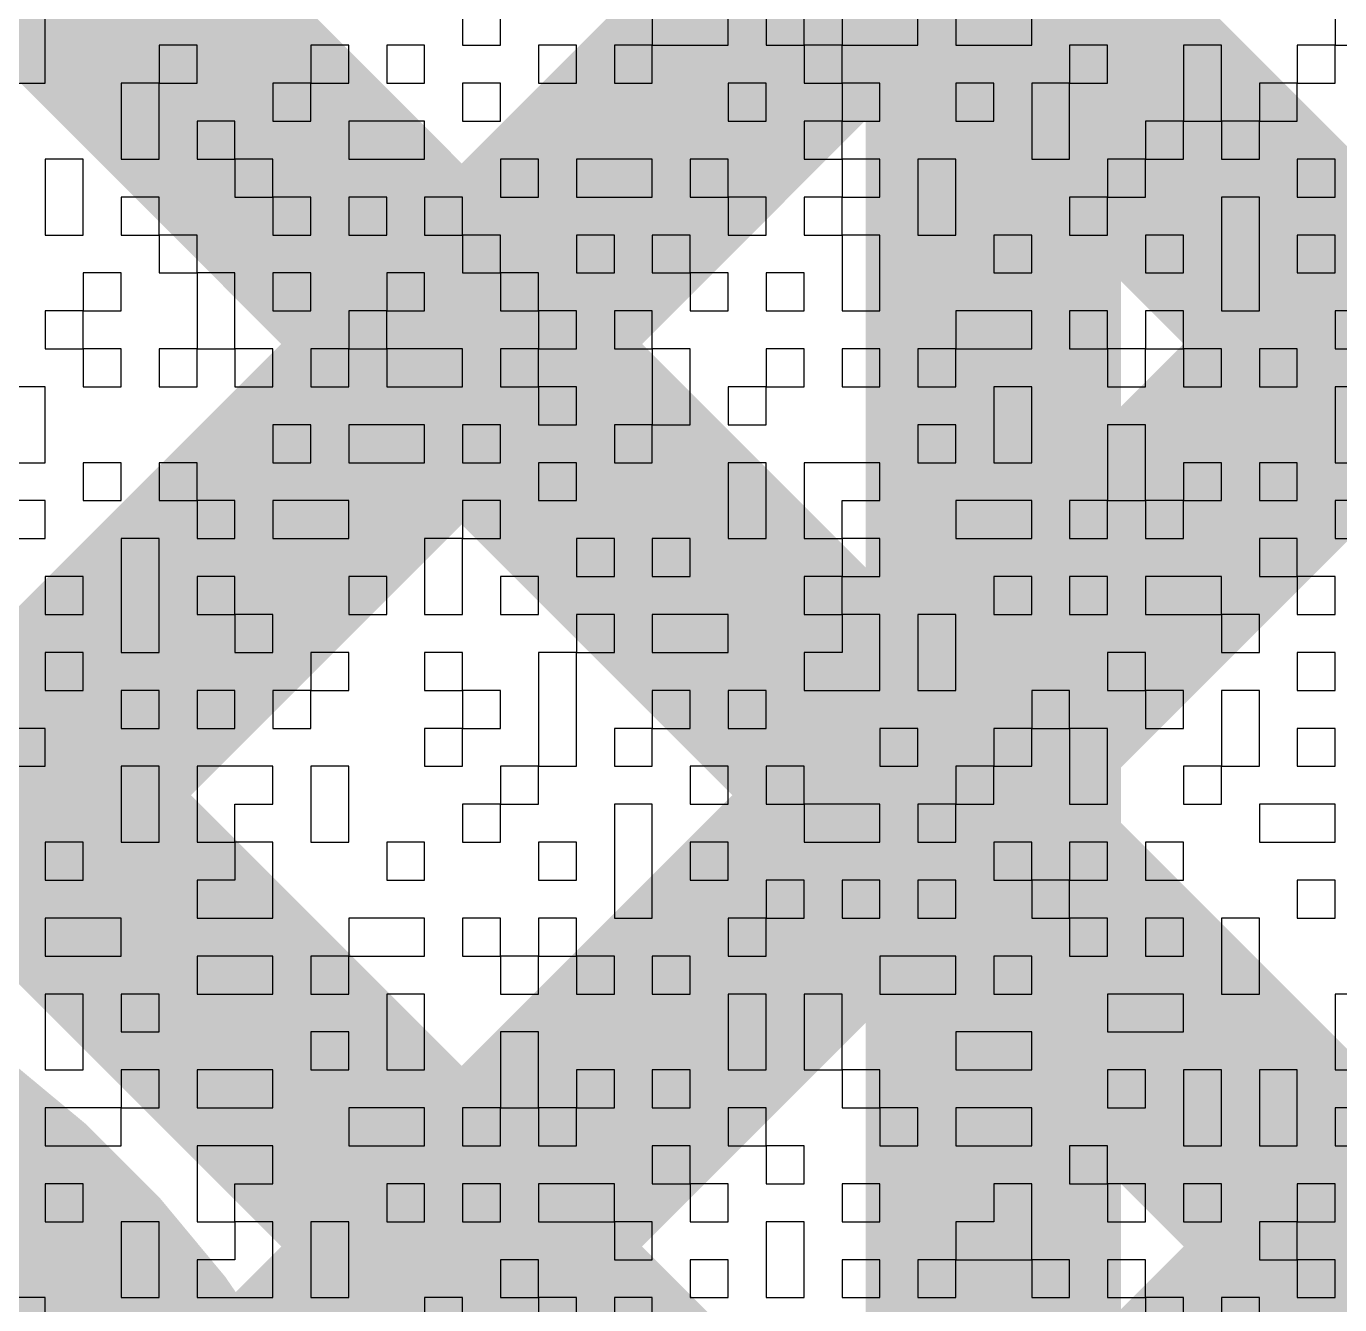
# Model space of a CAD drawing. Header units: millimetres. Extents: x 3.06 to 5.82, y 1.29 to 3.84.
# Drawn here: x 4.59669 to 4.63786, y 1.89322 to 1.93328 of the extents above; entities that cross this region are included whole.
import ezdxf

# ---------------------------------------------------------------- set-up
doc = ezdxf.new("R2010")
doc.units = ezdxf.units.MM
doc.header["$MEASUREMENT"] = 0
for name, color, linetype in [('BottomLayer', 5, 'Continuous'), ('TopLayer', 1, 'Continuous'), ('TopOverlay', 2, 'Continuous')]:
    doc.layers.add(name, color=color, linetype=linetype)

msp = doc.modelspace()

# ---------------------------------------------------------------- linework, layer by layer
at = {"layer": 'BottomLayer', "const_width": 0.008}
for points in [[(4.548786, 1.956598), (5.014384, 1.491)], [(4.565, 1.906278), (4.615321, 1.956598)], [(4.57707, 1.956598), (5.022308, 1.511361)], [(4.587413, 1.900406), (4.643605, 1.956598)], [(4.602187, 1.886896), (4.671889, 1.956598)], [(4.603589, 1.860014), (4.700174, 1.956598)], [(4.605355, 1.956598), (5.032078, 1.529875)]]:
    msp.add_lwpolyline(points, dxfattribs=at)
msp.add_lwpolyline([(4.575, 1.903, -0.414214), (4.606, 1.872)], format="xyb", dxfattribs=at)
at = {"layer": 'TopLayer', "const_width": 0.008}
for points in [[(4.583953, 1.978), (4.627, 1.934953)], [(4.627, 1.857113), (4.627, 1.971887)], [(4.577984, 1.919262), (4.627, 1.968278)], [(4.577984, 1.955684), (4.627, 1.906669)], [(4.588102, 1.901095), (4.627, 1.939993)], [(4.577984, 1.9274), (4.627, 1.878384)], [(4.602534, 1.887243), (4.627, 1.911709)]]:
    msp.add_lwpolyline(points, dxfattribs=at)
at = {"layer": 'TopLayer', "const_width": 0.004}
for points in [[(4.625, 1.934953, 1), (4.629, 1.934953, 1)], [(4.625, 1.911709, 1), (4.629, 1.911709, 1)], [(4.625, 1.906669, 1), (4.629, 1.906669, 1)]]:
    msp.add_lwpolyline(points, format="xyb", close=True, dxfattribs=at)
at = {"layer": 'TopLayer', "const_width": 0.008}
msp.add_lwpolyline([(4.575, 1.904, -0.414214), (4.606, 1.873)], format="xyb", dxfattribs=at)
at = {"layer": 'TopOverlay'}
for p, q in [((4.597284, 1.932689), (4.597284, 1.933878)), ((4.610366, 1.933878), (4.610366, 1.932689)), ((4.611556, 1.932689), (4.611556, 1.933878)), ((4.616313, 1.933878), (4.616313, 1.932689)), ((4.618691, 1.932689), (4.618691, 1.933878)), ((4.61988, 1.933878), (4.61988, 1.932689)), ((4.62107, 1.932689), (4.62107, 1.933878)), ((4.622259, 1.933878), (4.622259, 1.932689)), ((4.624637, 1.932689), (4.624637, 1.933878)), ((4.625827, 1.933878), (4.625827, 1.932689)), ((4.628205, 1.932689), (4.628205, 1.933878)), ((4.637719, 1.933878), (4.637719, 1.932689)), ((4.597284, 1.931499), (4.597284, 1.932689)), ((4.602042, 1.932689), (4.600852, 1.932689)), ((4.600852, 1.932689), (4.600852, 1.931499)), ((4.602042, 1.931499), (4.602042, 1.932689)), ((4.606799, 1.932689), (4.605609, 1.932689)), ((4.605609, 1.932689), (4.605609, 1.931499)), ((4.606799, 1.931499), (4.606799, 1.932689)), ((4.609177, 1.932689), (4.607988, 1.932689)), ((4.607988, 1.932689), (4.607988, 1.931499)), ((4.609177, 1.931499), (4.609177, 1.932689)), ((4.610366, 1.932689), (4.611556, 1.932689)), ((4.613934, 1.932689), (4.612745, 1.932689)), ((4.612745, 1.932689), (4.612745, 1.931499)), ((4.613934, 1.931499), (4.613934, 1.932689)), ((4.616313, 1.932689), (4.615123, 1.932689)), ((4.615123, 1.932689), (4.615123, 1.931499)), ((4.616313, 1.932689), (4.618691, 1.932689)), ((4.616313, 1.931499), (4.616313, 1.932689)), ((4.61988, 1.932689), (4.62107, 1.932689)), ((4.62107, 1.932689), (4.62107, 1.931499)), ((4.622259, 1.932689), (4.62107, 1.932689)), ((4.622259, 1.932689), (4.624637, 1.932689)), ((4.622259, 1.931499), (4.622259, 1.932689)), ((4.625827, 1.932689), (4.628205, 1.932689)), ((4.630584, 1.932689), (4.629394, 1.932689)), ((4.629394, 1.932689), (4.629394, 1.931499)), ((4.630584, 1.931499), (4.630584, 1.932689)), ((4.634151, 1.932689), (4.632962, 1.932689)), ((4.632962, 1.932689), (4.632962, 1.931499)), ((4.634151, 1.931499), (4.634151, 1.932689)), ((4.637719, 1.932689), (4.63653, 1.932689)), ((4.63653, 1.932689), (4.63653, 1.931499)), ((4.637719, 1.932689), (4.638908, 1.932689)), ((4.637719, 1.931499), (4.637719, 1.932689)), ((4.596095, 1.931499), (4.597284, 1.931499)), ((4.600852, 1.931499), (4.599663, 1.931499)), ((4.599663, 1.931499), (4.599663, 1.93031)), ((4.600852, 1.931499), (4.602042, 1.931499)), ((4.600852, 1.93031), (4.600852, 1.931499)), ((4.605609, 1.931499), (4.60442, 1.931499)), ((4.60442, 1.931499), (4.60442, 1.93031)), ((4.605609, 1.931499), (4.606799, 1.931499)), ((4.605609, 1.93031), (4.605609, 1.931499)), ((4.607988, 1.931499), (4.609177, 1.931499)), ((4.611556, 1.931499), (4.610366, 1.931499)), ((4.610366, 1.931499), (4.610366, 1.93031)), ((4.611556, 1.93031), (4.611556, 1.931499)), ((4.612745, 1.931499), (4.613934, 1.931499)), ((4.615123, 1.931499), (4.616313, 1.931499)), ((4.61988, 1.931499), (4.618691, 1.931499)), ((4.618691, 1.931499), (4.618691, 1.93031)), ((4.61988, 1.93031), (4.61988, 1.931499)), ((4.62107, 1.931499), (4.622259, 1.931499)), ((4.622259, 1.931499), (4.622259, 1.93031)), ((4.623448, 1.931499), (4.622259, 1.931499)), ((4.623448, 1.93031), (4.623448, 1.931499)), ((4.627016, 1.931499), (4.625827, 1.931499)), ((4.625827, 1.931499), (4.625827, 1.93031)), ((4.627016, 1.93031), (4.627016, 1.931499)), ((4.629394, 1.931499), (4.628205, 1.931499)), ((4.628205, 1.931499), (4.628205, 1.93031)), ((4.629394, 1.931499), (4.630584, 1.931499)), ((4.629394, 1.93031), (4.629394, 1.931499)), ((4.632962, 1.931499), (4.632962, 1.93031)), ((4.634151, 1.93031), (4.634151, 1.931499)), ((4.63653, 1.931499), (4.635341, 1.931499)), ((4.635341, 1.931499), (4.635341, 1.93031)), ((4.63653, 1.931499), (4.637719, 1.931499)), ((4.63653, 1.93031), (4.63653, 1.931499)), ((4.599663, 1.93031), (4.599663, 1.929121)), ((4.600852, 1.929121), (4.600852, 1.93031)), ((4.603231, 1.93031), (4.602042, 1.93031)), ((4.602042, 1.93031), (4.602042, 1.929121)), ((4.603231, 1.929121), (4.603231, 1.93031)), ((4.60442, 1.93031), (4.605609, 1.93031)), ((4.609177, 1.93031), (4.606799, 1.93031)), ((4.606799, 1.93031), (4.606799, 1.929121)), ((4.609177, 1.929121), (4.609177, 1.93031)), ((4.610366, 1.93031), (4.611556, 1.93031)), ((4.618691, 1.93031), (4.61988, 1.93031)), ((4.622259, 1.93031), (4.62107, 1.93031)), ((4.62107, 1.93031), (4.62107, 1.929121)), ((4.622259, 1.93031), (4.623448, 1.93031)), ((4.622259, 1.929121), (4.622259, 1.93031)), ((4.625827, 1.93031), (4.627016, 1.93031)), ((4.628205, 1.93031), (4.628205, 1.929121)), ((4.629394, 1.929121), (4.629394, 1.93031)), ((4.632962, 1.93031), (4.631773, 1.93031)), ((4.631773, 1.93031), (4.631773, 1.929121)), ((4.632962, 1.93031), (4.634151, 1.93031)), ((4.632962, 1.929121), (4.632962, 1.93031)), ((4.634151, 1.93031), (4.634151, 1.929121)), ((4.635341, 1.93031), (4.634151, 1.93031)), ((4.635341, 1.93031), (4.63653, 1.93031)), ((4.635341, 1.929121), (4.635341, 1.93031)), ((4.598474, 1.929121), (4.597284, 1.929121)), ((4.597284, 1.929121), (4.597284, 1.927932)), ((4.598474, 1.927932), (4.598474, 1.929121)), ((4.599663, 1.929121), (4.600852, 1.929121)), ((4.602042, 1.929121), (4.603231, 1.929121)), ((4.603231, 1.929121), (4.603231, 1.927932)), ((4.60442, 1.929121), (4.603231, 1.929121)), ((4.60442, 1.927932), (4.60442, 1.929121)), ((4.606799, 1.929121), (4.609177, 1.929121)), ((4.612745, 1.929121), (4.611556, 1.929121)), ((4.611556, 1.929121), (4.611556, 1.927932)), ((4.612745, 1.927932), (4.612745, 1.929121)), ((4.616313, 1.929121), (4.613934, 1.929121)), ((4.613934, 1.929121), (4.613934, 1.927932)), ((4.616313, 1.927932), (4.616313, 1.929121)), ((4.618691, 1.929121), (4.617502, 1.929121)), ((4.617502, 1.929121), (4.617502, 1.927932)), ((4.618691, 1.927932), (4.618691, 1.929121)), ((4.62107, 1.929121), (4.622259, 1.929121)), ((4.622259, 1.929121), (4.622259, 1.927932)), ((4.623448, 1.929121), (4.622259, 1.929121)), ((4.623448, 1.927932), (4.623448, 1.929121)), ((4.625827, 1.929121), (4.624637, 1.929121)), ((4.624637, 1.929121), (4.624637, 1.927932)), ((4.625827, 1.927932), (4.625827, 1.929121)), ((4.628205, 1.929121), (4.629394, 1.929121)), ((4.631773, 1.929121), (4.630584, 1.929121)), ((4.630584, 1.929121), (4.630584, 1.927932)), ((4.631773, 1.929121), (4.632962, 1.929121)), ((4.631773, 1.927932), (4.631773, 1.929121)), ((4.634151, 1.929121), (4.635341, 1.929121)), ((4.637719, 1.929121), (4.63653, 1.929121)), ((4.63653, 1.929121), (4.63653, 1.927932)), ((4.637719, 1.927932), (4.637719, 1.929121)), ((4.597284, 1.927932), (4.597284, 1.926742)), ((4.598474, 1.926742), (4.598474, 1.927932)), ((4.600852, 1.927932), (4.599663, 1.927932)), ((4.599663, 1.927932), (4.599663, 1.926742)), ((4.600852, 1.926742), (4.600852, 1.927932)), ((4.603231, 1.927932), (4.60442, 1.927932)), ((4.60442, 1.927932), (4.60442, 1.926742)), ((4.605609, 1.927932), (4.60442, 1.927932)), ((4.605609, 1.926742), (4.605609, 1.927932)), ((4.607988, 1.927932), (4.606799, 1.927932)), ((4.606799, 1.927932), (4.606799, 1.926742)), ((4.607988, 1.926742), (4.607988, 1.927932)), ((4.610366, 1.927932), (4.609177, 1.927932)), ((4.609177, 1.927932), (4.609177, 1.926742)), ((4.610366, 1.926742), (4.610366, 1.927932)), ((4.611556, 1.927932), (4.612745, 1.927932)), ((4.613934, 1.927932), (4.616313, 1.927932)), ((4.617502, 1.927932), (4.618691, 1.927932)), ((4.618691, 1.927932), (4.618691, 1.926742)), ((4.61988, 1.927932), (4.618691, 1.927932)), ((4.61988, 1.926742), (4.61988, 1.927932)), ((4.622259, 1.927932), (4.62107, 1.927932)), ((4.62107, 1.927932), (4.62107, 1.926742)), ((4.622259, 1.927932), (4.623448, 1.927932)), ((4.622259, 1.926742), (4.622259, 1.927932)), ((4.624637, 1.927932), (4.624637, 1.926742)), ((4.625827, 1.926742), (4.625827, 1.927932)), ((4.630584, 1.927932), (4.629394, 1.927932)), ((4.629394, 1.927932), (4.629394, 1.926742)), ((4.630584, 1.927932), (4.631773, 1.927932)), ((4.630584, 1.926742), (4.630584, 1.927932)), ((4.635341, 1.927932), (4.634151, 1.927932)), ((4.634151, 1.927932), (4.634151, 1.926742)), ((4.635341, 1.926742), (4.635341, 1.927932)), ((4.63653, 1.927932), (4.637719, 1.927932)), ((4.597284, 1.926742), (4.598474, 1.926742)), ((4.599663, 1.926742), (4.600852, 1.926742)), ((4.600852, 1.926742), (4.600852, 1.925553)), ((4.602042, 1.926742), (4.600852, 1.926742)), ((4.602042, 1.925553), (4.602042, 1.926742)), ((4.60442, 1.926742), (4.605609, 1.926742)), ((4.606799, 1.926742), (4.607988, 1.926742)), ((4.609177, 1.926742), (4.610366, 1.926742)), ((4.610366, 1.926742), (4.610366, 1.925553)), ((4.611556, 1.926742), (4.610366, 1.926742)), ((4.611556, 1.925553), (4.611556, 1.926742)), ((4.615123, 1.926742), (4.613934, 1.926742)), ((4.613934, 1.926742), (4.613934, 1.925553)), ((4.615123, 1.925553), (4.615123, 1.926742)), ((4.617502, 1.926742), (4.616313, 1.926742)), ((4.616313, 1.926742), (4.616313, 1.925553)), ((4.617502, 1.925553), (4.617502, 1.926742)), ((4.618691, 1.926742), (4.61988, 1.926742)), ((4.62107, 1.926742), (4.622259, 1.926742)), ((4.622259, 1.926742), (4.622259, 1.925553)), ((4.623448, 1.926742), (4.622259, 1.926742)), ((4.623448, 1.925553), (4.623448, 1.926742)), ((4.624637, 1.926742), (4.625827, 1.926742)), ((4.628205, 1.926742), (4.627016, 1.926742)), ((4.627016, 1.926742), (4.627016, 1.925553)), ((4.628205, 1.925553), (4.628205, 1.926742)), ((4.629394, 1.926742), (4.630584, 1.926742)), ((4.632962, 1.926742), (4.631773, 1.926742)), ((4.631773, 1.926742), (4.631773, 1.925553)), ((4.632962, 1.925553), (4.632962, 1.926742)), ((4.634151, 1.926742), (4.634151, 1.925553)), ((4.635341, 1.925553), (4.635341, 1.926742)), ((4.637719, 1.926742), (4.63653, 1.926742)), ((4.63653, 1.926742), (4.63653, 1.925553)), ((4.637719, 1.925553), (4.637719, 1.926742)), ((4.599663, 1.925553), (4.598474, 1.925553)), ((4.598474, 1.925553), (4.598474, 1.924364)), ((4.599663, 1.924364), (4.599663, 1.925553)), ((4.600852, 1.925553), (4.602042, 1.925553)), ((4.602042, 1.925553), (4.602042, 1.924364)), ((4.603231, 1.925553), (4.602042, 1.925553)), ((4.603231, 1.924364), (4.603231, 1.925553)), ((4.605609, 1.925553), (4.60442, 1.925553)), ((4.60442, 1.925553), (4.60442, 1.924364)), ((4.605609, 1.924364), (4.605609, 1.925553)), ((4.609177, 1.925553), (4.607988, 1.925553)), ((4.607988, 1.925553), (4.607988, 1.924364)), ((4.609177, 1.924364), (4.609177, 1.925553)), ((4.610366, 1.925553), (4.611556, 1.925553)), ((4.611556, 1.925553), (4.611556, 1.924364)), ((4.612745, 1.925553), (4.611556, 1.925553)), ((4.612745, 1.924364), (4.612745, 1.925553)), ((4.613934, 1.925553), (4.615123, 1.925553)), ((4.616313, 1.925553), (4.617502, 1.925553)), ((4.617502, 1.925553), (4.617502, 1.924364)), ((4.618691, 1.925553), (4.617502, 1.925553)), ((4.618691, 1.924364), (4.618691, 1.925553)), ((4.62107, 1.925553), (4.61988, 1.925553)), ((4.61988, 1.925553), (4.61988, 1.924364)), ((4.62107, 1.924364), (4.62107, 1.925553)), ((4.622259, 1.925553), (4.622259, 1.924364)), ((4.623448, 1.924364), (4.623448, 1.925553)), ((4.627016, 1.925553), (4.628205, 1.925553)), ((4.631773, 1.925553), (4.632962, 1.925553)), ((4.634151, 1.925553), (4.634151, 1.924364)), ((4.635341, 1.924364), (4.635341, 1.925553)), ((4.63653, 1.925553), (4.637719, 1.925553)), ((4.598474, 1.924364), (4.597284, 1.924364)), ((4.597284, 1.924364), (4.597284, 1.923175)), ((4.598474, 1.924364), (4.599663, 1.924364)), ((4.598474, 1.923175), (4.598474, 1.924364)), ((4.602042, 1.924364), (4.602042, 1.923175)), ((4.603231, 1.923175), (4.603231, 1.924364)), ((4.60442, 1.924364), (4.605609, 1.924364)), ((4.607988, 1.924364), (4.606799, 1.924364)), ((4.606799, 1.924364), (4.606799, 1.923175)), ((4.607988, 1.924364), (4.609177, 1.924364)), ((4.607988, 1.923175), (4.607988, 1.924364)), ((4.611556, 1.924364), (4.612745, 1.924364)), ((4.612745, 1.924364), (4.612745, 1.923175)), ((4.613934, 1.924364), (4.612745, 1.924364)), ((4.613934, 1.923175), (4.613934, 1.924364)), ((4.616313, 1.924364), (4.615123, 1.924364)), ((4.615123, 1.924364), (4.615123, 1.923175)), ((4.616313, 1.923175), (4.616313, 1.924364)), ((4.617502, 1.924364), (4.618691, 1.924364)), ((4.61988, 1.924364), (4.62107, 1.924364)), ((4.622259, 1.924364), (4.623448, 1.924364)), ((4.628205, 1.924364), (4.625827, 1.924364)), ((4.625827, 1.924364), (4.625827, 1.923175)), ((4.628205, 1.923175), (4.628205, 1.924364)), ((4.630584, 1.924364), (4.629394, 1.924364)), ((4.629394, 1.924364), (4.629394, 1.923175)), ((4.630584, 1.923175), (4.630584, 1.924364)), ((4.632962, 1.924364), (4.631773, 1.924364)), ((4.631773, 1.924364), (4.631773, 1.923175)), ((4.632962, 1.923175), (4.632962, 1.924364)), ((4.634151, 1.924364), (4.635341, 1.924364)), ((4.638908, 1.924364), (4.637719, 1.924364)), ((4.637719, 1.924364), (4.637719, 1.923175)), ((4.597284, 1.923175), (4.598474, 1.923175)), ((4.598474, 1.923175), (4.598474, 1.921985)), ((4.599663, 1.923175), (4.598474, 1.923175)), ((4.599663, 1.921985), (4.599663, 1.923175)), ((4.602042, 1.923175), (4.600852, 1.923175)), ((4.600852, 1.923175), (4.600852, 1.921985)), ((4.602042, 1.923175), (4.603231, 1.923175)), ((4.602042, 1.921985), (4.602042, 1.923175)), ((4.603231, 1.923175), (4.603231, 1.921985)), ((4.60442, 1.923175), (4.603231, 1.923175)), ((4.60442, 1.921985), (4.60442, 1.923175)), ((4.606799, 1.923175), (4.605609, 1.923175)), ((4.605609, 1.923175), (4.605609, 1.921985)), ((4.606799, 1.923175), (4.607988, 1.923175)), ((4.606799, 1.921985), (4.606799, 1.923175)), ((4.607988, 1.923175), (4.607988, 1.921985)), ((4.610366, 1.923175), (4.607988, 1.923175)), ((4.610366, 1.921985), (4.610366, 1.923175)), ((4.612745, 1.923175), (4.611556, 1.923175)), ((4.611556, 1.923175), (4.611556, 1.921985)), ((4.612745, 1.923175), (4.613934, 1.923175)), ((4.612745, 1.921985), (4.612745, 1.923175)), ((4.615123, 1.923175), (4.616313, 1.923175)), ((4.616313, 1.923175), (4.616313, 1.921985)), ((4.617502, 1.923175), (4.616313, 1.923175)), ((4.617502, 1.921985), (4.617502, 1.923175)), ((4.62107, 1.923175), (4.61988, 1.923175)), ((4.61988, 1.923175), (4.61988, 1.921985)), ((4.62107, 1.921985), (4.62107, 1.923175)), ((4.623448, 1.923175), (4.622259, 1.923175)), ((4.622259, 1.923175), (4.622259, 1.921985)), ((4.623448, 1.921985), (4.623448, 1.923175)), ((4.625827, 1.923175), (4.624637, 1.923175)), ((4.624637, 1.923175), (4.624637, 1.921985)), ((4.625827, 1.923175), (4.628205, 1.923175)), ((4.625827, 1.921985), (4.625827, 1.923175)), ((4.629394, 1.923175), (4.630584, 1.923175)), ((4.630584, 1.923175), (4.630584, 1.921985)), ((4.631773, 1.923175), (4.630584, 1.923175)), ((4.631773, 1.923175), (4.632962, 1.923175)), ((4.631773, 1.921985), (4.631773, 1.923175)), ((4.632962, 1.923175), (4.632962, 1.921985)), ((4.634151, 1.923175), (4.632962, 1.923175)), ((4.634151, 1.921985), (4.634151, 1.923175)), ((4.63653, 1.923175), (4.635341, 1.923175)), ((4.635341, 1.923175), (4.635341, 1.921985)), ((4.63653, 1.921985), (4.63653, 1.923175)), ((4.637719, 1.923175), (4.638908, 1.923175)), ((4.597284, 1.921985), (4.596095, 1.921985)), ((4.597284, 1.920796), (4.597284, 1.921985)), ((4.598474, 1.921985), (4.599663, 1.921985)), ((4.600852, 1.921985), (4.602042, 1.921985)), ((4.603231, 1.921985), (4.60442, 1.921985)), ((4.605609, 1.921985), (4.606799, 1.921985)), ((4.607988, 1.921985), (4.610366, 1.921985)), ((4.611556, 1.921985), (4.612745, 1.921985)), ((4.612745, 1.921985), (4.612745, 1.920796)), ((4.613934, 1.921985), (4.612745, 1.921985)), ((4.613934, 1.920796), (4.613934, 1.921985)), ((4.616313, 1.921985), (4.616313, 1.920796)), ((4.617502, 1.920796), (4.617502, 1.921985)), ((4.61988, 1.921985), (4.618691, 1.921985)), ((4.618691, 1.921985), (4.618691, 1.920796)), ((4.61988, 1.921985), (4.62107, 1.921985)), ((4.61988, 1.920796), (4.61988, 1.921985)), ((4.622259, 1.921985), (4.623448, 1.921985)), ((4.624637, 1.921985), (4.625827, 1.921985)), ((4.628205, 1.921985), (4.627016, 1.921985)), ((4.627016, 1.921985), (4.627016, 1.920796)), ((4.628205, 1.920796), (4.628205, 1.921985)), ((4.630584, 1.921985), (4.631773, 1.921985)), ((4.632962, 1.921985), (4.634151, 1.921985)), ((4.635341, 1.921985), (4.63653, 1.921985)), ((4.638908, 1.921985), (4.637719, 1.921985)), ((4.637719, 1.921985), (4.637719, 1.920796)), ((4.597284, 1.919607), (4.597284, 1.920796)), ((4.605609, 1.920796), (4.60442, 1.920796)), ((4.60442, 1.920796), (4.60442, 1.919607)), ((4.605609, 1.919607), (4.605609, 1.920796)), ((4.609177, 1.920796), (4.606799, 1.920796)), ((4.606799, 1.920796), (4.606799, 1.919607)), ((4.609177, 1.919607), (4.609177, 1.920796)), ((4.611556, 1.920796), (4.610366, 1.920796)), ((4.610366, 1.920796), (4.610366, 1.919607)), ((4.611556, 1.919607), (4.611556, 1.920796)), ((4.612745, 1.920796), (4.613934, 1.920796)), ((4.616313, 1.920796), (4.615123, 1.920796)), ((4.615123, 1.920796), (4.615123, 1.919607)), ((4.616313, 1.920796), (4.617502, 1.920796)), ((4.616313, 1.919607), (4.616313, 1.920796)), ((4.618691, 1.920796), (4.61988, 1.920796)), ((4.625827, 1.920796), (4.624637, 1.920796)), ((4.624637, 1.920796), (4.624637, 1.919607)), ((4.625827, 1.919607), (4.625827, 1.920796)), ((4.627016, 1.920796), (4.627016, 1.919607)), ((4.628205, 1.919607), (4.628205, 1.920796)), ((4.631773, 1.920796), (4.630584, 1.920796)), ((4.630584, 1.920796), (4.630584, 1.919607)), ((4.631773, 1.919607), (4.631773, 1.920796)), ((4.637719, 1.920796), (4.637719, 1.919607)), ((4.596095, 1.919607), (4.597284, 1.919607)), ((4.599663, 1.919607), (4.598474, 1.919607)), ((4.598474, 1.919607), (4.598474, 1.918418)), ((4.599663, 1.918418), (4.599663, 1.919607)), ((4.602042, 1.919607), (4.600852, 1.919607)), ((4.600852, 1.919607), (4.600852, 1.918418)), ((4.602042, 1.918418), (4.602042, 1.919607)), ((4.60442, 1.919607), (4.605609, 1.919607)), ((4.606799, 1.919607), (4.609177, 1.919607)), ((4.610366, 1.919607), (4.611556, 1.919607)), ((4.613934, 1.919607), (4.612745, 1.919607)), ((4.612745, 1.919607), (4.612745, 1.918418)), ((4.613934, 1.918418), (4.613934, 1.919607)), ((4.615123, 1.919607), (4.616313, 1.919607)), ((4.61988, 1.919607), (4.618691, 1.919607)), ((4.618691, 1.919607), (4.618691, 1.918418)), ((4.61988, 1.918418), (4.61988, 1.919607)), ((4.623448, 1.919607), (4.62107, 1.919607)), ((4.62107, 1.919607), (4.62107, 1.918418)), ((4.623448, 1.918418), (4.623448, 1.919607)), ((4.624637, 1.919607), (4.625827, 1.919607)), ((4.627016, 1.919607), (4.628205, 1.919607)), ((4.630584, 1.919607), (4.630584, 1.918418)), ((4.631773, 1.918418), (4.631773, 1.919607)), ((4.634151, 1.919607), (4.632962, 1.919607)), ((4.632962, 1.919607), (4.632962, 1.918418)), ((4.634151, 1.918418), (4.634151, 1.919607)), ((4.63653, 1.919607), (4.635341, 1.919607)), ((4.635341, 1.919607), (4.635341, 1.918418)), ((4.63653, 1.918418), (4.63653, 1.919607)), ((4.637719, 1.919607), (4.638908, 1.919607)), ((4.597284, 1.918418), (4.596095, 1.918418)), ((4.597284, 1.917228), (4.597284, 1.918418)), ((4.598474, 1.918418), (4.599663, 1.918418)), ((4.600852, 1.918418), (4.602042, 1.918418)), ((4.602042, 1.918418), (4.602042, 1.917228)), ((4.603231, 1.918418), (4.602042, 1.918418)), ((4.603231, 1.917228), (4.603231, 1.918418)), ((4.606799, 1.918418), (4.60442, 1.918418)), ((4.60442, 1.918418), (4.60442, 1.917228)), ((4.606799, 1.917228), (4.606799, 1.918418)), ((4.611556, 1.918418), (4.610366, 1.918418)), ((4.610366, 1.918418), (4.610366, 1.917228)), ((4.611556, 1.917228), (4.611556, 1.918418)), ((4.612745, 1.918418), (4.613934, 1.918418)), ((4.618691, 1.918418), (4.618691, 1.917228)), ((4.61988, 1.917228), (4.61988, 1.918418)), ((4.62107, 1.918418), (4.62107, 1.917228)), ((4.622259, 1.917228), (4.622259, 1.918418)), ((4.622259, 1.918418), (4.623448, 1.918418)), ((4.628205, 1.918418), (4.625827, 1.918418)), ((4.625827, 1.918418), (4.625827, 1.917228)), ((4.628205, 1.917228), (4.628205, 1.918418)), ((4.630584, 1.918418), (4.629394, 1.918418)), ((4.629394, 1.918418), (4.629394, 1.917228)), ((4.630584, 1.918418), (4.631773, 1.918418)), ((4.630584, 1.917228), (4.630584, 1.918418)), ((4.631773, 1.918418), (4.631773, 1.917228)), ((4.632962, 1.918418), (4.631773, 1.918418)), ((4.632962, 1.918418), (4.634151, 1.918418)), ((4.632962, 1.917228), (4.632962, 1.918418)), ((4.635341, 1.918418), (4.63653, 1.918418)), ((4.638908, 1.918418), (4.637719, 1.918418)), ((4.637719, 1.918418), (4.637719, 1.917228)), ((4.596095, 1.917228), (4.597284, 1.917228)), ((4.600852, 1.917228), (4.599663, 1.917228)), ((4.599663, 1.917228), (4.599663, 1.916039)), ((4.600852, 1.916039), (4.600852, 1.917228)), ((4.602042, 1.917228), (4.603231, 1.917228)), ((4.60442, 1.917228), (4.606799, 1.917228)), ((4.610366, 1.917228), (4.609177, 1.917228)), ((4.609177, 1.917228), (4.609177, 1.916039)), ((4.610366, 1.917228), (4.611556, 1.917228)), ((4.610366, 1.916039), (4.610366, 1.917228)), ((4.615123, 1.917228), (4.613934, 1.917228)), ((4.613934, 1.917228), (4.613934, 1.916039)), ((4.615123, 1.916039), (4.615123, 1.917228)), ((4.617502, 1.917228), (4.616313, 1.917228)), ((4.616313, 1.917228), (4.616313, 1.916039)), ((4.617502, 1.916039), (4.617502, 1.917228)), ((4.618691, 1.917228), (4.61988, 1.917228)), ((4.62107, 1.917228), (4.622259, 1.917228)), ((4.622259, 1.917228), (4.622259, 1.916039)), ((4.623448, 1.917228), (4.622259, 1.917228)), ((4.623448, 1.916039), (4.623448, 1.917228)), ((4.625827, 1.917228), (4.628205, 1.917228)), ((4.629394, 1.917228), (4.630584, 1.917228)), ((4.631773, 1.917228), (4.632962, 1.917228)), ((4.63653, 1.917228), (4.635341, 1.917228)), ((4.635341, 1.917228), (4.635341, 1.916039)), ((4.63653, 1.916039), (4.63653, 1.917228)), ((4.637719, 1.917228), (4.638908, 1.917228)), ((4.598474, 1.916039), (4.597284, 1.916039)), ((4.597284, 1.916039), (4.597284, 1.91485)), ((4.598474, 1.91485), (4.598474, 1.916039)), ((4.599663, 1.916039), (4.599663, 1.91485)), ((4.600852, 1.91485), (4.600852, 1.916039)), ((4.603231, 1.916039), (4.602042, 1.916039)), ((4.602042, 1.916039), (4.602042, 1.91485)), ((4.603231, 1.91485), (4.603231, 1.916039)), ((4.607988, 1.916039), (4.606799, 1.916039)), ((4.606799, 1.916039), (4.606799, 1.91485)), ((4.607988, 1.91485), (4.607988, 1.916039)), ((4.609177, 1.916039), (4.609177, 1.91485)), ((4.610366, 1.91485), (4.610366, 1.916039)), ((4.612745, 1.916039), (4.611556, 1.916039)), ((4.611556, 1.916039), (4.611556, 1.91485)), ((4.612745, 1.91485), (4.612745, 1.916039)), ((4.613934, 1.916039), (4.615123, 1.916039)), ((4.616313, 1.916039), (4.617502, 1.916039)), ((4.622259, 1.916039), (4.62107, 1.916039)), ((4.62107, 1.916039), (4.62107, 1.91485)), ((4.622259, 1.916039), (4.623448, 1.916039)), ((4.622259, 1.91485), (4.622259, 1.916039)), ((4.628205, 1.916039), (4.627016, 1.916039)), ((4.627016, 1.916039), (4.627016, 1.91485)), ((4.628205, 1.91485), (4.628205, 1.916039)), ((4.630584, 1.916039), (4.629394, 1.916039)), ((4.629394, 1.916039), (4.629394, 1.91485)), ((4.630584, 1.91485), (4.630584, 1.916039)), ((4.634151, 1.916039), (4.631773, 1.916039)), ((4.631773, 1.916039), (4.631773, 1.91485)), ((4.634151, 1.91485), (4.634151, 1.916039)), ((4.635341, 1.916039), (4.63653, 1.916039)), ((4.63653, 1.916039), (4.63653, 1.91485)), ((4.637719, 1.916039), (4.63653, 1.916039)), ((4.637719, 1.91485), (4.637719, 1.916039)), ((4.597284, 1.91485), (4.598474, 1.91485)), ((4.599663, 1.91485), (4.599663, 1.91366)), ((4.600852, 1.91366), (4.600852, 1.91485)), ((4.602042, 1.91485), (4.603231, 1.91485)), ((4.603231, 1.91485), (4.603231, 1.91366)), ((4.60442, 1.91485), (4.603231, 1.91485)), ((4.60442, 1.91366), (4.60442, 1.91485)), ((4.606799, 1.91485), (4.607988, 1.91485)), ((4.609177, 1.91485), (4.610366, 1.91485)), ((4.611556, 1.91485), (4.612745, 1.91485)), ((4.615123, 1.91485), (4.613934, 1.91485)), ((4.613934, 1.91485), (4.613934, 1.91366)), ((4.615123, 1.91366), (4.615123, 1.91485)), ((4.618691, 1.91485), (4.616313, 1.91485)), ((4.616313, 1.91485), (4.616313, 1.91366)), ((4.618691, 1.91366), (4.618691, 1.91485)), ((4.62107, 1.91485), (4.622259, 1.91485)), ((4.622259, 1.91485), (4.622259, 1.91366)), ((4.623448, 1.91485), (4.622259, 1.91485)), ((4.623448, 1.91366), (4.623448, 1.91485)), ((4.625827, 1.91485), (4.624637, 1.91485)), ((4.624637, 1.91485), (4.624637, 1.91366)), ((4.625827, 1.91366), (4.625827, 1.91485)), ((4.627016, 1.91485), (4.628205, 1.91485)), ((4.629394, 1.91485), (4.630584, 1.91485)), ((4.631773, 1.91485), (4.634151, 1.91485)), ((4.634151, 1.91485), (4.634151, 1.91366)), ((4.635341, 1.91485), (4.634151, 1.91485)), ((4.635341, 1.91366), (4.635341, 1.91485)), ((4.63653, 1.91485), (4.637719, 1.91485)), ((4.598474, 1.91366), (4.597284, 1.91366)), ((4.597284, 1.91366), (4.597284, 1.912471)), ((4.598474, 1.912471), (4.598474, 1.91366)), ((4.599663, 1.91366), (4.600852, 1.91366)), ((4.603231, 1.91366), (4.60442, 1.91366)), ((4.606799, 1.91366), (4.605609, 1.91366)), ((4.605609, 1.91366), (4.605609, 1.912471)), ((4.606799, 1.912471), (4.606799, 1.91366)), ((4.610366, 1.91366), (4.609177, 1.91366)), ((4.609177, 1.91366), (4.609177, 1.912471)), ((4.610366, 1.912471), (4.610366, 1.91366)), ((4.613934, 1.91366), (4.612745, 1.91366)), ((4.612745, 1.91366), (4.612745, 1.912471)), ((4.613934, 1.91366), (4.615123, 1.91366)), ((4.613934, 1.912471), (4.613934, 1.91366)), ((4.616313, 1.91366), (4.618691, 1.91366)), ((4.622259, 1.91366), (4.62107, 1.91366)), ((4.62107, 1.91366), (4.62107, 1.912471)), ((4.623448, 1.912471), (4.623448, 1.91366)), ((4.624637, 1.91366), (4.624637, 1.912471)), ((4.625827, 1.912471), (4.625827, 1.91366)), ((4.631773, 1.91366), (4.630584, 1.91366)), ((4.630584, 1.91366), (4.630584, 1.912471)), ((4.631773, 1.912471), (4.631773, 1.91366)), ((4.634151, 1.91366), (4.635341, 1.91366)), ((4.637719, 1.91366), (4.63653, 1.91366)), ((4.63653, 1.91366), (4.63653, 1.912471)), ((4.637719, 1.912471), (4.637719, 1.91366)), ((4.597284, 1.912471), (4.598474, 1.912471)), ((4.600852, 1.912471), (4.599663, 1.912471)), ((4.599663, 1.912471), (4.599663, 1.911282)), ((4.600852, 1.911282), (4.600852, 1.912471)), ((4.603231, 1.912471), (4.602042, 1.912471)), ((4.602042, 1.912471), (4.602042, 1.911282)), ((4.603231, 1.911282), (4.603231, 1.912471)), ((4.605609, 1.912471), (4.60442, 1.912471)), ((4.60442, 1.912471), (4.60442, 1.911282)), ((4.605609, 1.912471), (4.606799, 1.912471)), ((4.605609, 1.911282), (4.605609, 1.912471)), ((4.609177, 1.912471), (4.610366, 1.912471)), ((4.610366, 1.912471), (4.610366, 1.911282)), ((4.611556, 1.912471), (4.610366, 1.912471)), ((4.611556, 1.911282), (4.611556, 1.912471)), ((4.612745, 1.912471), (4.612745, 1.911282)), ((4.613934, 1.911282), (4.613934, 1.912471)), ((4.617502, 1.912471), (4.616313, 1.912471)), ((4.616313, 1.912471), (4.616313, 1.911282)), ((4.617502, 1.911282), (4.617502, 1.912471)), ((4.61988, 1.912471), (4.618691, 1.912471)), ((4.618691, 1.912471), (4.618691, 1.911282)), ((4.61988, 1.911282), (4.61988, 1.912471)), ((4.62107, 1.912471), (4.623448, 1.912471)), ((4.624637, 1.912471), (4.625827, 1.912471)), ((4.629394, 1.912471), (4.628205, 1.912471)), ((4.628205, 1.912471), (4.628205, 1.911282)), ((4.629394, 1.911282), (4.629394, 1.912471)), ((4.630584, 1.912471), (4.631773, 1.912471)), ((4.631773, 1.912471), (4.631773, 1.911282)), ((4.632962, 1.912471), (4.631773, 1.912471)), ((4.632962, 1.911282), (4.632962, 1.912471)), ((4.635341, 1.912471), (4.634151, 1.912471)), ((4.634151, 1.912471), (4.634151, 1.911282)), ((4.635341, 1.911282), (4.635341, 1.912471)), ((4.63653, 1.912471), (4.637719, 1.912471)), ((4.597284, 1.911282), (4.596095, 1.911282)), ((4.597284, 1.910093), (4.597284, 1.911282)), ((4.599663, 1.911282), (4.600852, 1.911282)), ((4.602042, 1.911282), (4.603231, 1.911282)), ((4.60442, 1.911282), (4.605609, 1.911282)), ((4.610366, 1.911282), (4.609177, 1.911282)), ((4.609177, 1.911282), (4.609177, 1.910093)), ((4.610366, 1.911282), (4.611556, 1.911282)), ((4.610366, 1.910093), (4.610366, 1.911282)), ((4.612745, 1.911282), (4.612745, 1.910093)), ((4.613934, 1.910093), (4.613934, 1.911282)), ((4.616313, 1.911282), (4.615123, 1.911282)), ((4.615123, 1.911282), (4.615123, 1.910093)), ((4.616313, 1.911282), (4.617502, 1.911282)), ((4.616313, 1.910093), (4.616313, 1.911282)), ((4.618691, 1.911282), (4.61988, 1.911282)), ((4.624637, 1.911282), (4.623448, 1.911282)), ((4.623448, 1.911282), (4.623448, 1.910093)), ((4.624637, 1.910093), (4.624637, 1.911282)), ((4.628205, 1.911282), (4.627016, 1.911282)), ((4.627016, 1.911282), (4.627016, 1.910093)), ((4.628205, 1.910093), (4.628205, 1.911282)), ((4.628205, 1.911282), (4.629394, 1.911282)), ((4.629394, 1.911282), (4.629394, 1.910093)), ((4.630584, 1.911282), (4.629394, 1.911282)), ((4.630584, 1.910093), (4.630584, 1.911282)), ((4.631773, 1.911282), (4.632962, 1.911282)), ((4.634151, 1.911282), (4.634151, 1.910093)), ((4.635341, 1.910093), (4.635341, 1.911282)), ((4.637719, 1.911282), (4.63653, 1.911282)), ((4.63653, 1.911282), (4.63653, 1.910093)), ((4.637719, 1.910093), (4.637719, 1.911282)), ((4.596095, 1.910093), (4.597284, 1.910093)), ((4.600852, 1.910093), (4.599663, 1.910093)), ((4.599663, 1.910093), (4.599663, 1.908904)), ((4.600852, 1.908904), (4.600852, 1.910093)), ((4.60442, 1.910093), (4.602042, 1.910093)), ((4.602042, 1.910093), (4.602042, 1.908904)), ((4.60442, 1.908904), (4.60442, 1.910093)), ((4.606799, 1.910093), (4.605609, 1.910093)), ((4.605609, 1.910093), (4.605609, 1.908904)), ((4.606799, 1.908904), (4.606799, 1.910093)), ((4.609177, 1.910093), (4.610366, 1.910093)), ((4.612745, 1.910093), (4.611556, 1.910093)), ((4.611556, 1.910093), (4.611556, 1.908904)), ((4.612745, 1.910093), (4.613934, 1.910093)), ((4.612745, 1.908904), (4.612745, 1.910093)), ((4.615123, 1.910093), (4.616313, 1.910093)), ((4.618691, 1.910093), (4.617502, 1.910093)), ((4.617502, 1.910093), (4.617502, 1.908904)), ((4.618691, 1.908904), (4.618691, 1.910093)), ((4.62107, 1.910093), (4.61988, 1.910093)), ((4.61988, 1.910093), (4.61988, 1.908904)), ((4.62107, 1.908904), (4.62107, 1.910093)), ((4.623448, 1.910093), (4.624637, 1.910093)), ((4.627016, 1.910093), (4.625827, 1.910093)), ((4.625827, 1.910093), (4.625827, 1.908904)), ((4.627016, 1.910093), (4.628205, 1.910093)), ((4.627016, 1.908904), (4.627016, 1.910093)), ((4.629394, 1.910093), (4.629394, 1.908904)), ((4.630584, 1.908904), (4.630584, 1.910093)), ((4.634151, 1.910093), (4.632962, 1.910093)), ((4.632962, 1.910093), (4.632962, 1.908904)), ((4.634151, 1.910093), (4.635341, 1.910093)), ((4.634151, 1.908904), (4.634151, 1.910093)), ((4.63653, 1.910093), (4.637719, 1.910093)), ((4.599663, 1.908904), (4.599663, 1.907714)), ((4.600852, 1.907714), (4.600852, 1.908904)), ((4.602042, 1.908904), (4.602042, 1.907714)), ((4.603231, 1.907714), (4.603231, 1.908904)), ((4.603231, 1.908904), (4.60442, 1.908904)), ((4.605609, 1.908904), (4.605609, 1.907714)), ((4.606799, 1.907714), (4.606799, 1.908904)), ((4.611556, 1.908904), (4.610366, 1.908904)), ((4.610366, 1.908904), (4.610366, 1.907714)), ((4.611556, 1.908904), (4.612745, 1.908904)), ((4.611556, 1.907714), (4.611556, 1.908904)), ((4.616313, 1.908904), (4.615123, 1.908904)), ((4.615123, 1.908904), (4.615123, 1.907714)), ((4.616313, 1.907714), (4.616313, 1.908904)), ((4.617502, 1.908904), (4.618691, 1.908904)), ((4.61988, 1.908904), (4.62107, 1.908904)), ((4.62107, 1.908904), (4.62107, 1.907714)), ((4.623448, 1.908904), (4.62107, 1.908904)), ((4.623448, 1.907714), (4.623448, 1.908904)), ((4.625827, 1.908904), (4.624637, 1.908904)), ((4.624637, 1.908904), (4.624637, 1.907714)), ((4.625827, 1.908904), (4.627016, 1.908904)), ((4.625827, 1.907714), (4.625827, 1.908904)), ((4.629394, 1.908904), (4.630584, 1.908904)), ((4.632962, 1.908904), (4.634151, 1.908904)), ((4.637719, 1.908904), (4.635341, 1.908904)), ((4.635341, 1.908904), (4.635341, 1.907714)), ((4.637719, 1.907714), (4.637719, 1.908904)), ((4.598474, 1.907714), (4.597284, 1.907714)), ((4.597284, 1.907714), (4.597284, 1.906525)), ((4.598474, 1.906525), (4.598474, 1.907714)), ((4.599663, 1.907714), (4.600852, 1.907714)), ((4.602042, 1.907714), (4.603231, 1.907714)), ((4.603231, 1.907714), (4.603231, 1.906525)), ((4.60442, 1.907714), (4.603231, 1.907714)), ((4.60442, 1.906525), (4.60442, 1.907714)), ((4.605609, 1.907714), (4.606799, 1.907714)), ((4.609177, 1.907714), (4.607988, 1.907714)), ((4.607988, 1.907714), (4.607988, 1.906525)), ((4.609177, 1.906525), (4.609177, 1.907714)), ((4.610366, 1.907714), (4.611556, 1.907714)), ((4.613934, 1.907714), (4.612745, 1.907714)), ((4.612745, 1.907714), (4.612745, 1.906525)), ((4.613934, 1.906525), (4.613934, 1.907714)), ((4.615123, 1.907714), (4.615123, 1.906525)), ((4.616313, 1.906525), (4.616313, 1.907714)), ((4.618691, 1.907714), (4.617502, 1.907714)), ((4.617502, 1.907714), (4.617502, 1.906525)), ((4.618691, 1.906525), (4.618691, 1.907714)), ((4.62107, 1.907714), (4.623448, 1.907714)), ((4.624637, 1.907714), (4.625827, 1.907714)), ((4.628205, 1.907714), (4.627016, 1.907714)), ((4.627016, 1.907714), (4.627016, 1.906525)), ((4.628205, 1.906525), (4.628205, 1.907714)), ((4.630584, 1.907714), (4.629394, 1.907714)), ((4.629394, 1.907714), (4.629394, 1.906525)), ((4.630584, 1.906525), (4.630584, 1.907714)), ((4.632962, 1.907714), (4.631773, 1.907714)), ((4.631773, 1.907714), (4.631773, 1.906525)), ((4.632962, 1.906525), (4.632962, 1.907714)), ((4.635341, 1.907714), (4.637719, 1.907714)), ((4.597284, 1.906525), (4.598474, 1.906525)), ((4.603231, 1.906525), (4.602042, 1.906525)), ((4.602042, 1.906525), (4.602042, 1.905336)), ((4.60442, 1.905336), (4.60442, 1.906525)), ((4.607988, 1.906525), (4.609177, 1.906525)), ((4.612745, 1.906525), (4.613934, 1.906525)), ((4.615123, 1.906525), (4.615123, 1.905336)), ((4.616313, 1.905336), (4.616313, 1.906525)), ((4.617502, 1.906525), (4.618691, 1.906525)), ((4.62107, 1.906525), (4.61988, 1.906525)), ((4.61988, 1.906525), (4.61988, 1.905336)), ((4.62107, 1.905336), (4.62107, 1.906525)), ((4.623448, 1.906525), (4.622259, 1.906525)), ((4.622259, 1.906525), (4.622259, 1.905336)), ((4.623448, 1.905336), (4.623448, 1.906525)), ((4.625827, 1.906525), (4.624637, 1.906525)), ((4.624637, 1.906525), (4.624637, 1.905336)), ((4.625827, 1.905336), (4.625827, 1.906525)), ((4.627016, 1.906525), (4.628205, 1.906525)), ((4.628205, 1.906525), (4.628205, 1.905336)), ((4.629394, 1.906525), (4.628205, 1.906525)), ((4.629394, 1.906525), (4.630584, 1.906525)), ((4.629394, 1.905336), (4.629394, 1.906525)), ((4.631773, 1.906525), (4.632962, 1.906525)), ((4.637719, 1.906525), (4.63653, 1.906525)), ((4.63653, 1.906525), (4.63653, 1.905336)), ((4.637719, 1.905336), (4.637719, 1.906525)), ((4.599663, 1.905336), (4.597284, 1.905336)), ((4.597284, 1.905336), (4.597284, 1.904146)), ((4.599663, 1.904146), (4.599663, 1.905336)), ((4.602042, 1.905336), (4.60442, 1.905336)), ((4.609177, 1.905336), (4.606799, 1.905336)), ((4.606799, 1.905336), (4.606799, 1.904146)), ((4.609177, 1.904146), (4.609177, 1.905336)), ((4.611556, 1.905336), (4.610366, 1.905336)), ((4.610366, 1.905336), (4.610366, 1.904146)), ((4.611556, 1.904146), (4.611556, 1.905336)), ((4.613934, 1.905336), (4.612745, 1.905336)), ((4.612745, 1.905336), (4.612745, 1.904146)), ((4.613934, 1.904146), (4.613934, 1.905336)), ((4.615123, 1.905336), (4.616313, 1.905336)), ((4.61988, 1.905336), (4.618691, 1.905336)), ((4.618691, 1.905336), (4.618691, 1.904146)), ((4.61988, 1.905336), (4.62107, 1.905336)), ((4.61988, 1.904146), (4.61988, 1.905336)), ((4.622259, 1.905336), (4.623448, 1.905336)), ((4.624637, 1.905336), (4.625827, 1.905336)), ((4.628205, 1.905336), (4.629394, 1.905336)), ((4.629394, 1.905336), (4.629394, 1.904146)), ((4.630584, 1.905336), (4.629394, 1.905336)), ((4.630584, 1.904146), (4.630584, 1.905336)), ((4.632962, 1.905336), (4.631773, 1.905336)), ((4.631773, 1.905336), (4.631773, 1.904146)), ((4.632962, 1.904146), (4.632962, 1.905336)), ((4.635341, 1.905336), (4.634151, 1.905336)), ((4.634151, 1.905336), (4.634151, 1.904146)), ((4.635341, 1.904146), (4.635341, 1.905336)), ((4.63653, 1.905336), (4.637719, 1.905336)), ((4.597284, 1.904146), (4.599663, 1.904146)), ((4.60442, 1.904146), (4.602042, 1.904146)), ((4.602042, 1.904146), (4.602042, 1.902957)), ((4.60442, 1.902957), (4.60442, 1.904146)), ((4.606799, 1.904146), (4.605609, 1.904146)), ((4.605609, 1.904146), (4.605609, 1.902957)), ((4.606799, 1.904146), (4.609177, 1.904146)), ((4.606799, 1.902957), (4.606799, 1.904146)), ((4.610366, 1.904146), (4.611556, 1.904146)), ((4.611556, 1.904146), (4.611556, 1.902957)), ((4.612745, 1.904146), (4.611556, 1.904146)), ((4.612745, 1.904146), (4.613934, 1.904146)), ((4.612745, 1.902957), (4.612745, 1.904146)), ((4.613934, 1.904146), (4.613934, 1.902957)), ((4.615123, 1.904146), (4.613934, 1.904146)), ((4.615123, 1.902957), (4.615123, 1.904146)), ((4.617502, 1.904146), (4.616313, 1.904146)), ((4.616313, 1.904146), (4.616313, 1.902957)), ((4.617502, 1.902957), (4.617502, 1.904146)), ((4.618691, 1.904146), (4.61988, 1.904146)), ((4.625827, 1.904146), (4.623448, 1.904146)), ((4.623448, 1.904146), (4.623448, 1.902957)), ((4.625827, 1.902957), (4.625827, 1.904146)), ((4.628205, 1.904146), (4.627016, 1.904146)), ((4.627016, 1.904146), (4.627016, 1.902957)), ((4.628205, 1.902957), (4.628205, 1.904146)), ((4.629394, 1.904146), (4.630584, 1.904146)), ((4.631773, 1.904146), (4.632962, 1.904146)), ((4.634151, 1.904146), (4.634151, 1.902957)), ((4.635341, 1.902957), (4.635341, 1.904146)), ((4.598474, 1.902957), (4.597284, 1.902957)), ((4.597284, 1.902957), (4.597284, 1.901768)), ((4.598474, 1.901768), (4.598474, 1.902957)), ((4.600852, 1.902957), (4.599663, 1.902957)), ((4.599663, 1.902957), (4.599663, 1.901768)), ((4.600852, 1.901768), (4.600852, 1.902957)), ((4.602042, 1.902957), (4.60442, 1.902957)), ((4.605609, 1.902957), (4.606799, 1.902957)), ((4.609177, 1.902957), (4.607988, 1.902957)), ((4.607988, 1.902957), (4.607988, 1.901768)), ((4.609177, 1.901768), (4.609177, 1.902957)), ((4.611556, 1.902957), (4.612745, 1.902957)), ((4.613934, 1.902957), (4.615123, 1.902957)), ((4.616313, 1.902957), (4.617502, 1.902957)), ((4.61988, 1.902957), (4.618691, 1.902957)), ((4.618691, 1.902957), (4.618691, 1.901768)), ((4.61988, 1.901768), (4.61988, 1.902957)), ((4.622259, 1.902957), (4.62107, 1.902957)), ((4.62107, 1.902957), (4.62107, 1.901768)), ((4.622259, 1.901768), (4.622259, 1.902957)), ((4.623448, 1.902957), (4.625827, 1.902957)), ((4.627016, 1.902957), (4.628205, 1.902957)), ((4.632962, 1.902957), (4.630584, 1.902957)), ((4.630584, 1.902957), (4.630584, 1.901768)), ((4.632962, 1.901768), (4.632962, 1.902957)), ((4.634151, 1.902957), (4.635341, 1.902957)), ((4.638908, 1.902957), (4.637719, 1.902957)), ((4.637719, 1.902957), (4.637719, 1.901768)), ((4.597284, 1.901768), (4.597284, 1.900579)), ((4.598474, 1.900579), (4.598474, 1.901768)), ((4.599663, 1.901768), (4.600852, 1.901768)), ((4.606799, 1.901768), (4.605609, 1.901768)), ((4.605609, 1.901768), (4.605609, 1.900579)), ((4.606799, 1.900579), (4.606799, 1.901768)), ((4.607988, 1.901768), (4.607988, 1.900579)), ((4.609177, 1.900579), (4.609177, 1.901768)), ((4.612745, 1.901768), (4.611556, 1.901768)), ((4.611556, 1.901768), (4.611556, 1.900579)), ((4.612745, 1.900579), (4.612745, 1.901768)), ((4.618691, 1.901768), (4.618691, 1.900579)), ((4.61988, 1.900579), (4.61988, 1.901768)), ((4.62107, 1.901768), (4.62107, 1.900579)), ((4.622259, 1.900579), (4.622259, 1.901768)), ((4.628205, 1.901768), (4.625827, 1.901768)), ((4.625827, 1.901768), (4.625827, 1.900579)), ((4.628205, 1.900579), (4.628205, 1.901768)), ((4.630584, 1.901768), (4.632962, 1.901768)), ((4.637719, 1.901768), (4.637719, 1.900579)), ((4.597284, 1.900579), (4.598474, 1.900579)), ((4.600852, 1.900579), (4.599663, 1.900579)), ((4.599663, 1.900579), (4.599663, 1.89939)), ((4.600852, 1.89939), (4.600852, 1.900579)), ((4.60442, 1.900579), (4.602042, 1.900579)), ((4.602042, 1.900579), (4.602042, 1.89939)), ((4.60442, 1.89939), (4.60442, 1.900579)), ((4.605609, 1.900579), (4.606799, 1.900579)), ((4.607988, 1.900579), (4.609177, 1.900579)), ((4.611556, 1.900579), (4.611556, 1.89939)), ((4.612745, 1.89939), (4.612745, 1.900579)), ((4.615123, 1.900579), (4.613934, 1.900579)), ((4.613934, 1.900579), (4.613934, 1.89939)), ((4.615123, 1.89939), (4.615123, 1.900579)), ((4.617502, 1.900579), (4.616313, 1.900579)), ((4.616313, 1.900579), (4.616313, 1.89939)), ((4.617502, 1.89939), (4.617502, 1.900579)), ((4.618691, 1.900579), (4.61988, 1.900579)), ((4.62107, 1.900579), (4.622259, 1.900579)), ((4.622259, 1.900579), (4.622259, 1.89939)), ((4.623448, 1.900579), (4.622259, 1.900579)), ((4.623448, 1.89939), (4.623448, 1.900579)), ((4.625827, 1.900579), (4.628205, 1.900579)), ((4.631773, 1.900579), (4.630584, 1.900579)), ((4.630584, 1.900579), (4.630584, 1.89939)), ((4.631773, 1.89939), (4.631773, 1.900579)), ((4.634151, 1.900579), (4.632962, 1.900579)), ((4.632962, 1.900579), (4.632962, 1.89939)), ((4.634151, 1.89939), (4.634151, 1.900579)), ((4.63653, 1.900579), (4.635341, 1.900579)), ((4.635341, 1.900579), (4.635341, 1.89939)), ((4.63653, 1.89939), (4.63653, 1.900579)), ((4.637719, 1.900579), (4.638908, 1.900579)), ((4.599663, 1.89939), (4.597284, 1.89939)), ((4.597284, 1.89939), (4.597284, 1.8982)), ((4.599663, 1.89939), (4.600852, 1.89939)), ((4.599663, 1.8982), (4.599663, 1.89939)), ((4.602042, 1.89939), (4.60442, 1.89939)), ((4.609177, 1.89939), (4.606799, 1.89939)), ((4.606799, 1.89939), (4.606799, 1.8982)), ((4.609177, 1.8982), (4.609177, 1.89939)), ((4.611556, 1.89939), (4.610366, 1.89939)), ((4.610366, 1.89939), (4.610366, 1.8982)), ((4.611556, 1.89939), (4.612745, 1.89939)), ((4.611556, 1.8982), (4.611556, 1.89939)), ((4.612745, 1.89939), (4.612745, 1.8982)), ((4.613934, 1.89939), (4.612745, 1.89939)), ((4.613934, 1.89939), (4.615123, 1.89939)), ((4.613934, 1.8982), (4.613934, 1.89939)), ((4.616313, 1.89939), (4.617502, 1.89939)), ((4.61988, 1.89939), (4.618691, 1.89939)), ((4.618691, 1.89939), (4.618691, 1.8982)), ((4.61988, 1.8982), (4.61988, 1.89939)), ((4.622259, 1.89939), (4.623448, 1.89939)), ((4.623448, 1.89939), (4.623448, 1.8982)), ((4.624637, 1.89939), (4.623448, 1.89939)), ((4.624637, 1.8982), (4.624637, 1.89939)), ((4.628205, 1.89939), (4.625827, 1.89939)), ((4.625827, 1.89939), (4.625827, 1.8982)), ((4.628205, 1.8982), (4.628205, 1.89939)), ((4.630584, 1.89939), (4.631773, 1.89939)), ((4.632962, 1.89939), (4.632962, 1.8982)), ((4.634151, 1.8982), (4.634151, 1.89939)), ((4.635341, 1.89939), (4.635341, 1.8982)), ((4.63653, 1.8982), (4.63653, 1.89939)), ((4.638908, 1.89939), (4.637719, 1.89939)), ((4.637719, 1.89939), (4.637719, 1.8982)), ((4.597284, 1.8982), (4.599663, 1.8982)), ((4.60442, 1.8982), (4.602042, 1.8982)), ((4.602042, 1.8982), (4.602042, 1.897011)), ((4.60442, 1.897011), (4.60442, 1.8982)), ((4.606799, 1.8982), (4.609177, 1.8982)), ((4.610366, 1.8982), (4.611556, 1.8982)), ((4.612745, 1.8982), (4.613934, 1.8982)), ((4.617502, 1.8982), (4.616313, 1.8982)), ((4.616313, 1.8982), (4.616313, 1.897011)), ((4.617502, 1.897011), (4.617502, 1.8982)), ((4.618691, 1.8982), (4.61988, 1.8982)), ((4.61988, 1.8982), (4.61988, 1.897011)), ((4.62107, 1.8982), (4.61988, 1.8982)), ((4.62107, 1.897011), (4.62107, 1.8982)), ((4.623448, 1.8982), (4.624637, 1.8982)), ((4.625827, 1.8982), (4.628205, 1.8982)), ((4.630584, 1.8982), (4.629394, 1.8982)), ((4.629394, 1.8982), (4.629394, 1.897011)), ((4.630584, 1.897011), (4.630584, 1.8982)), ((4.632962, 1.8982), (4.634151, 1.8982)), ((4.635341, 1.8982), (4.63653, 1.8982)), ((4.637719, 1.8982), (4.638908, 1.8982)), ((4.598474, 1.897011), (4.597284, 1.897011)), ((4.597284, 1.897011), (4.597284, 1.895822)), ((4.598474, 1.895822), (4.598474, 1.897011)), ((4.602042, 1.897011), (4.602042, 1.895822)), ((4.603231, 1.895822), (4.603231, 1.897011)), ((4.603231, 1.897011), (4.60442, 1.897011)), ((4.609177, 1.897011), (4.607988, 1.897011)), ((4.607988, 1.897011), (4.607988, 1.895822)), ((4.609177, 1.895822), (4.609177, 1.897011)), ((4.611556, 1.897011), (4.610366, 1.897011)), ((4.610366, 1.897011), (4.610366, 1.895822)), ((4.611556, 1.895822), (4.611556, 1.897011)), ((4.615123, 1.897011), (4.612745, 1.897011)), ((4.612745, 1.897011), (4.612745, 1.895822)), ((4.615123, 1.895822), (4.615123, 1.897011)), ((4.616313, 1.897011), (4.617502, 1.897011)), ((4.617502, 1.897011), (4.617502, 1.895822)), ((4.618691, 1.897011), (4.617502, 1.897011)), ((4.618691, 1.895822), (4.618691, 1.897011)), ((4.61988, 1.897011), (4.62107, 1.897011)), ((4.623448, 1.897011), (4.622259, 1.897011)), ((4.622259, 1.897011), (4.622259, 1.895822)), ((4.623448, 1.895822), (4.623448, 1.897011)), ((4.628205, 1.897011), (4.627016, 1.897011)), ((4.627016, 1.897011), (4.627016, 1.895822)), ((4.628205, 1.895822), (4.628205, 1.897011)), ((4.629394, 1.897011), (4.630584, 1.897011)), ((4.630584, 1.897011), (4.630584, 1.895822)), ((4.631773, 1.897011), (4.630584, 1.897011)), ((4.631773, 1.895822), (4.631773, 1.897011)), ((4.634151, 1.897011), (4.632962, 1.897011)), ((4.632962, 1.897011), (4.632962, 1.895822)), ((4.634151, 1.895822), (4.634151, 1.897011)), ((4.637719, 1.897011), (4.63653, 1.897011)), ((4.63653, 1.897011), (4.63653, 1.895822)), ((4.637719, 1.895822), (4.637719, 1.897011)), ((4.597284, 1.895822), (4.598474, 1.895822)), ((4.600852, 1.895822), (4.599663, 1.895822)), ((4.599663, 1.895822), (4.599663, 1.894632)), ((4.600852, 1.894632), (4.600852, 1.895822)), ((4.602042, 1.895822), (4.603231, 1.895822)), ((4.603231, 1.895822), (4.603231, 1.894632)), ((4.60442, 1.895822), (4.603231, 1.895822)), ((4.60442, 1.894632), (4.60442, 1.895822)), ((4.606799, 1.895822), (4.605609, 1.895822)), ((4.605609, 1.895822), (4.605609, 1.894632)), ((4.606799, 1.894632), (4.606799, 1.895822)), ((4.607988, 1.895822), (4.609177, 1.895822)), ((4.610366, 1.895822), (4.611556, 1.895822)), ((4.612745, 1.895822), (4.615123, 1.895822)), ((4.615123, 1.895822), (4.615123, 1.894632)), ((4.616313, 1.895822), (4.615123, 1.895822)), ((4.616313, 1.894632), (4.616313, 1.895822)), ((4.617502, 1.895822), (4.618691, 1.895822)), ((4.62107, 1.895822), (4.61988, 1.895822)), ((4.61988, 1.895822), (4.61988, 1.894632)), ((4.62107, 1.894632), (4.62107, 1.895822)), ((4.622259, 1.895822), (4.623448, 1.895822)), ((4.627016, 1.895822), (4.625827, 1.895822)), ((4.625827, 1.895822), (4.625827, 1.894632)), ((4.628205, 1.894632), (4.628205, 1.895822)), ((4.630584, 1.895822), (4.631773, 1.895822)), ((4.632962, 1.895822), (4.634151, 1.895822)), ((4.63653, 1.895822), (4.635341, 1.895822)), ((4.635341, 1.895822), (4.635341, 1.894632)), ((4.63653, 1.895822), (4.637719, 1.895822)), ((4.63653, 1.894632), (4.63653, 1.895822)), ((4.599663, 1.894632), (4.599663, 1.893443)), ((4.600852, 1.893443), (4.600852, 1.894632)), ((4.603231, 1.894632), (4.602042, 1.894632)), ((4.602042, 1.894632), (4.602042, 1.893443)), ((4.60442, 1.893443), (4.60442, 1.894632)), ((4.605609, 1.894632), (4.605609, 1.893443)), ((4.606799, 1.893443), (4.606799, 1.894632)), ((4.612745, 1.894632), (4.611556, 1.894632)), ((4.611556, 1.894632), (4.611556, 1.893443)), ((4.612745, 1.893443), (4.612745, 1.894632)), ((4.615123, 1.894632), (4.616313, 1.894632)), ((4.618691, 1.894632), (4.617502, 1.894632)), ((4.617502, 1.894632), (4.617502, 1.893443)), ((4.618691, 1.893443), (4.618691, 1.894632)), ((4.61988, 1.894632), (4.61988, 1.893443)), ((4.62107, 1.893443), (4.62107, 1.894632)), ((4.623448, 1.894632), (4.622259, 1.894632)), ((4.622259, 1.894632), (4.622259, 1.893443)), ((4.623448, 1.893443), (4.623448, 1.894632)), ((4.625827, 1.894632), (4.624637, 1.894632)), ((4.624637, 1.894632), (4.624637, 1.893443)), ((4.625827, 1.894632), (4.628205, 1.894632)), ((4.625827, 1.893443), (4.625827, 1.894632)), ((4.628205, 1.894632), (4.628205, 1.893443)), ((4.629394, 1.894632), (4.628205, 1.894632)), ((4.629394, 1.893443), (4.629394, 1.894632)), ((4.631773, 1.894632), (4.630584, 1.894632)), ((4.630584, 1.894632), (4.630584, 1.893443)), ((4.631773, 1.893443), (4.631773, 1.894632)), ((4.635341, 1.894632), (4.63653, 1.894632)), ((4.63653, 1.894632), (4.63653, 1.893443)), ((4.637719, 1.894632), (4.63653, 1.894632)), ((4.637719, 1.893443), (4.637719, 1.894632)), ((4.597284, 1.893443), (4.596095, 1.893443)), ((4.597284, 1.892254), (4.597284, 1.893443)), ((4.599663, 1.893443), (4.600852, 1.893443)), ((4.602042, 1.893443), (4.60442, 1.893443)), ((4.605609, 1.893443), (4.606799, 1.893443)), ((4.610366, 1.893443), (4.609177, 1.893443)), ((4.609177, 1.893443), (4.609177, 1.892254)), ((4.610366, 1.892254), (4.610366, 1.893443)), ((4.611556, 1.893443), (4.612745, 1.893443)), ((4.612745, 1.893443), (4.612745, 1.892254)), ((4.613934, 1.893443), (4.612745, 1.893443)), ((4.613934, 1.892254), (4.613934, 1.893443)), ((4.616313, 1.893443), (4.615123, 1.893443)), ((4.615123, 1.893443), (4.615123, 1.892254)), ((4.616313, 1.892254), (4.616313, 1.893443)), ((4.617502, 1.893443), (4.618691, 1.893443)), ((4.61988, 1.893443), (4.62107, 1.893443)), ((4.622259, 1.893443), (4.623448, 1.893443)), ((4.624637, 1.893443), (4.625827, 1.893443)), ((4.628205, 1.893443), (4.629394, 1.893443)), ((4.630584, 1.893443), (4.631773, 1.893443)), ((4.631773, 1.893443), (4.631773, 1.892254)), ((4.632962, 1.893443), (4.631773, 1.893443)), ((4.632962, 1.892254), (4.632962, 1.893443)), ((4.635341, 1.893443), (4.634151, 1.893443)), ((4.634151, 1.893443), (4.634151, 1.892254)), ((4.635341, 1.892254), (4.635341, 1.893443)), ((4.63653, 1.893443), (4.637719, 1.893443))]:
    msp.add_line(p, q, dxfattribs=at)

doc.saveas('drawing.dxf')
